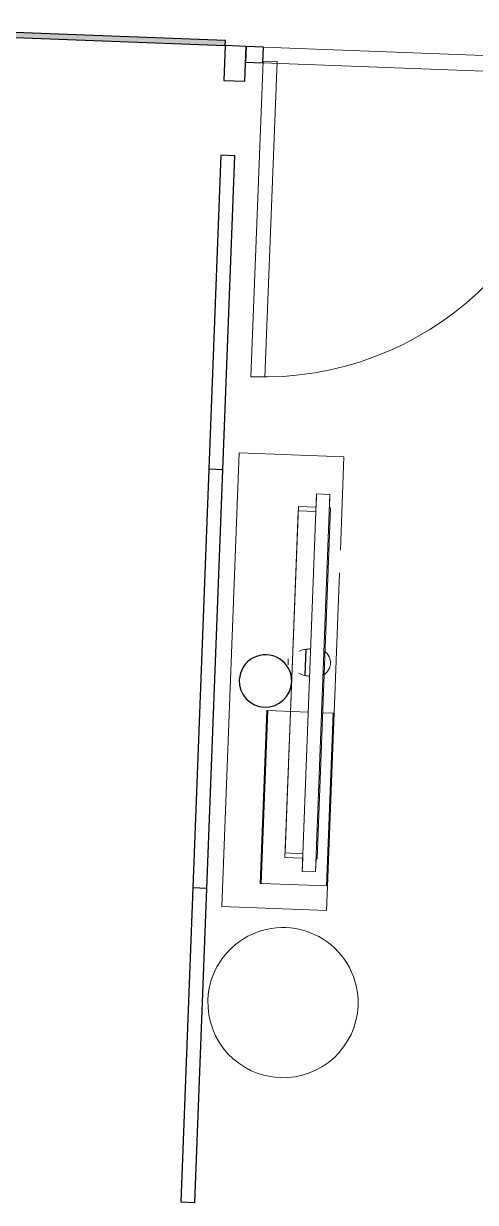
# Model space of a CAD drawing. Header units: millimetres. Extents: x 17567 to 83301, y -4294 to 56331.
# Drawn here: x 72439 to 73732, y -3952 to -576 of the extents above; entities that cross this region are included whole.
import ezdxf

# ---------------------------------------------------------------- set-up
doc = ezdxf.new("R2010")
doc.units = ezdxf.units.MM
doc.header["$MEASUREMENT"] = 0
for name, color, linetype, lineweight in [('A-DOOR', 33, 'Continuous', 13), ('A-GLAZ-CWMG', 51, 'Continuous', 13), ('A-WALL-PATT', 111, 'Continuous', 13), ('E-ELEC-EQPM', 71, 'Continuous', 13), ('I-FURN', 40, 'Continuous', 13), ('I-WALL', 2, 'Continuous', 13), ('Q-CASE', 33, 'Continuous', 13), ('Q-SPCQ', 91, 'Continuous', 13)]:
    doc.layers.add(name, color=color, linetype=linetype, lineweight=lineweight)

# ---------------------------------------------------------------- blocks, each defined once
blk = doc.blocks.new('DCW_Door_Solid Swing Single - DCW_Door_Solid Swing Single-3974912-GA PLAN - LEVEL 11')
at = {"layer": 'A-DOOR'}
for p, q in [((-452.5, -17.5), (-452.5, -922.5)), ((-452.5, -17.5), (-412.5, -17.5)), ((-412.5, -17.5), (-412.5, -922.5)), ((-452.5, -922.5), (-412.5, -922.5))]:
    blk.add_line(p, q, dxfattribs=at)
blk.add_arc((-452.5, -17.5), 905, 270, 360, dxfattribs=at)
blk = doc.blocks.new('Rectangular Mullion - 25 x 45mm-3973997-GA PLAN - LEVEL 11')
at = {"layer": 'A-GLAZ-CWMG', "lineweight": 30}
for p, q in [((-50, 22.5), (0, 22.5)), ((-50, -22.5), (-50, 22.5)), ((0, 22.5), (0, -22.5)), ((0, -22.5), (-50, -22.5))]:
    blk.add_line(p, q, dxfattribs=at)
blk = doc.blocks.new('Rectangular Mullion - 25 x 45mm-2087848-GA PLAN - LEVEL 11')
at = {"layer": 'A-GLAZ-CWMG'}
for p, q in [((-9301, 52575.9), (-8396, 52575.9)), ((-9301, 52530.9), (-8396, 52530.9))]:
    blk.add_line(p, q, dxfattribs=at)
blk = doc.blocks.new('BVN_Electrical Fixtures_Fixed Screen - SCR-001_3-3998705-GA PLAN - LEVEL 11')
at = {"layer": 'E-ELEC-EQPM'}
for p, q in [((-234, 0), (-234, -50.8)), ((-221.2, 0), (-221.2, -50.8)), ((759.2, 0), (-221.2, 0)), ((759.2, -50.8), (759.2, 0)), ((771.9, 0), (-234, 0)), ((529.2, 0), (-92.8, 0)), ((771.9, -50.8), (771.9, 0)), ((-234, -50.8), (-272, -50.8)), ((-272, -50.8), (-272, -88.9)), ((-221.2, -50.8), (-272, -50.8)), ((-272, -50.8), (-272, -88.9)), ((810, -50.8), (-272, -50.8)), ((-272, -50.8), (-272, -88.9)), ((759.2, -50.8), (-221.2, -50.8)), ((810, -50.8), (759.2, -50.8)), ((810, -50.8), (771.9, -50.8)), ((810, -88.9), (810, -50.8)), ((810, -88.9), (810, -50.8)), ((810, -88.9), (810, -50.8)), ((-272, -88.9), (-234, -88.9)), ((-272, -88.9), (810, -88.9)), ((-272, -88.9), (810, -88.9)), ((-234, -88.9), (-234, -92.3)), ((-234, -92.3), (771.9, -92.3)), ((771.9, -88.9), (810, -88.9)), ((771.9, -92.3), (771.9, -88.9))]:
    blk.add_line(p, q, dxfattribs=at)
blk = doc.blocks.new('Keyboard _ Mouse - COM004-5530610-GA PLAN - LEVEL 11')
at = {"layer": 'Q-SPCQ'}
for p, q in [((247.3, -247.1), (-248, -247.1)), ((-248, -249.4), (-248, -247.1)), ((-248, -436.8), (-248, -249.4)), ((-248, -249.4), (247.3, -249.4)), ((247.3, -247.1), (247.3, -249.4)), ((247.3, -249.4), (247.3, -365.7)), ((380.9, -302.5), (398.2, -302.5)), ((352, -352.7), (427.1, -352.7)), ((352.1, -351.9), (427, -351.9)), ((352.9, -351.9), (352.9, -352.7)), ((352.9, -352.7), (352.9, -351.9)), ((426.2, -352.7), (426.2, -351.9)), ((426.2, -351.9), (426.2, -352.7)), ((247.3, -403.8), (247.3, -436.8)), ((-248, -439.9), (-248, -436.8)), ((247.3, -436.8), (-248, -436.8)), ((247.3, -436.8), (247.3, -439.9)), ((-248, -439.9), (247.3, -439.9))]:
    blk.add_line(p, q, dxfattribs=at)
for centre, radius, start, end in [((432.5, -365.7), 81.5, 156.5946, 170.2657), ((346.6, -365.7), 81.5, 9.7343, 23.4054), ((474.9, -373), 124.6, 170.6435, 176.6249), ((304.2, -373), 124.6, 3.3751, 9.3565), ((385.9, -388.2), 34.3, 207.1162, 244.5006), ((393.2, -388.2), 34.3, 295.4994, 332.8838), ((393.6, -372), 52.3, 244.5006, 265.4994), ((385.4, -372), 52.3, 274.5006, 295.4994)]:
    blk.add_arc(centre, radius, start, end, dxfattribs=at)
blk = doc.blocks.new('BVN_Electrical Fixtures_Existing Power _ Data Pole_Single - BVN_Electrical Fixtures_Existing Power _ Data Pole_Single-5867652-GA PLAN - LEVEL 11')
at = {"layer": 'Q-CASE', "lineweight": 30}
for start, end in [(360, 180), (180, 360)]:
    blk.add_arc((0, 0), 75, start, end, dxfattribs=at)
blk = doc.blocks.new('Quiet Room Shelf3 - Quiet Room Shelf-7103154-GA PLAN - LEVEL 11')
at = {"layer": 'Q-CASE'}
for p, q in [((-7656, -1463.2), (-7956, -1463.2)), ((-7956, -1463.2), (-7956, -2763.2)), ((-7656, -1730.7), (-7656, -1463.2)), ((-7656, -2197.9), (-7656, -1795.7)), ((-7656, -2763.2), (-7656, -2693.2)), ((-7956, -2763.2), (-7656, -2763.2))]:
    blk.add_line(p, q, dxfattribs=at)
blk = doc.blocks.new('Existing Furniture_Kartell Compononbil_ET4 - ET4-10016746-GA PLAN - LEVEL 11')
at = {"layer": 'I-FURN'}
for start, end in [(360, 180), (180, 360)]:
    blk.add_arc((0, 0), 215, start, end, dxfattribs=at)

msp = doc.modelspace()

# ---------------------------------------------------------------- hatches: boundary and pattern name
at = {"layer": 'A-WALL-PATT'}
msp.add_hatch(color=256, dxfattribs=at).paths.add_polyline_path([(73015.7, -639.1), (72037.2, -601.8), (70617.2, -547.6), (66919.9, -406.7), (66920.4, -391.7), (73016, -624.1)])

# ---------------------------------------------------------------- linework, layer by layer
at = {"layer": 'I-WALL', "lineweight": 30}
for p, q in [((73016.3, -624.1), (66920.4, -391.7)), ((66919.8, -406.7), (73015.7, -639.1)), ((73015.8, -639.1), (73012, -739)), ((73015.7, -639.1), (73016.3, -624.1)), ((73075.8, -641.4), (73015.8, -639.1)), ((73071.9, -741.3), (73075.8, -641.4)), ((73012, -739), (73071.9, -741.3)), ((73003.5, -953), (72889.2, -3950.8)), ((72929.1, -3952.3), (73043.4, -954.5)), ((73043.4, -954.5), (73003.5, -953)), ((73009.2, -1853.8), (72969.2, -1852.3)), ((72963.4, -3053), (72923.5, -3051.5)), ((72889.2, -3950.8), (72929.1, -3952.3))]:
    msp.add_line(p, q, dxfattribs=at)

# ---------------------------------------------------------------- block references
at = {"layer": 'A-DOOR', "rotation": 357.816525054261}
msp.add_blockref('DCW_Door_Solid Swing Single - DCW_Door_Solid Swing Single-3974912-GA PLAN - LEVEL 11', (73577, -683), dxfattribs=at)
at = {"layer": 'A-GLAZ-CWMG', "extrusion": (0, 0, -1), "rotation": 2.183474945738967}
msp.add_blockref('Rectangular Mullion - 25 x 45mm-3973997-GA PLAN - LEVEL 11', (-73074.9, -663.9), dxfattribs=at)
at = {"layer": 'A-GLAZ-CWMG', "rotation": 357.816525054261}
msp.add_blockref('Rectangular Mullion - 25 x 45mm-2087848-GA PLAN - LEVEL 11', (80416.8, -53535.4), dxfattribs=at)
at = {"layer": 'E-ELEC-EQPM', "rotation": 87.81652505426094}
for name, p in [('BVN_Electrical Fixtures_Fixed Screen - SCR-001_3-3998705-GA PLAN - LEVEL 11', (73195.9, -2730.5)), ('Keyboard _ Mouse - COM004-5530610-GA PLAN - LEVEL 11', (72878.9, -2781.5))]:
    msp.add_blockref(name, p, dxfattribs=at)
at = {"layer": 'I-FURN', "rotation": 357.816525054261}
msp.add_blockref('Existing Furniture_Kartell Compononbil_ET4 - ET4-10016746-GA PLAN - LEVEL 11', (73181.3, -3380.2), dxfattribs=at)
at = {"layer": 'Q-CASE', "rotation": 357.816525054261}
for name, p in [('Quiet Room Shelf3 - Quiet Room Shelf-7103154-GA PLAN - LEVEL 11', (81062, -646.5)), ('BVN_Electrical Fixtures_Existing Power _ Data Pole_Single - BVN_Electrical Fixtures_Existing Power _ Data Pole_Single-5867652-GA PLAN - LEVEL 11', (73131.2, -2458.9))]:
    msp.add_blockref(name, p, dxfattribs=at)

doc.saveas('drawing.dxf')
